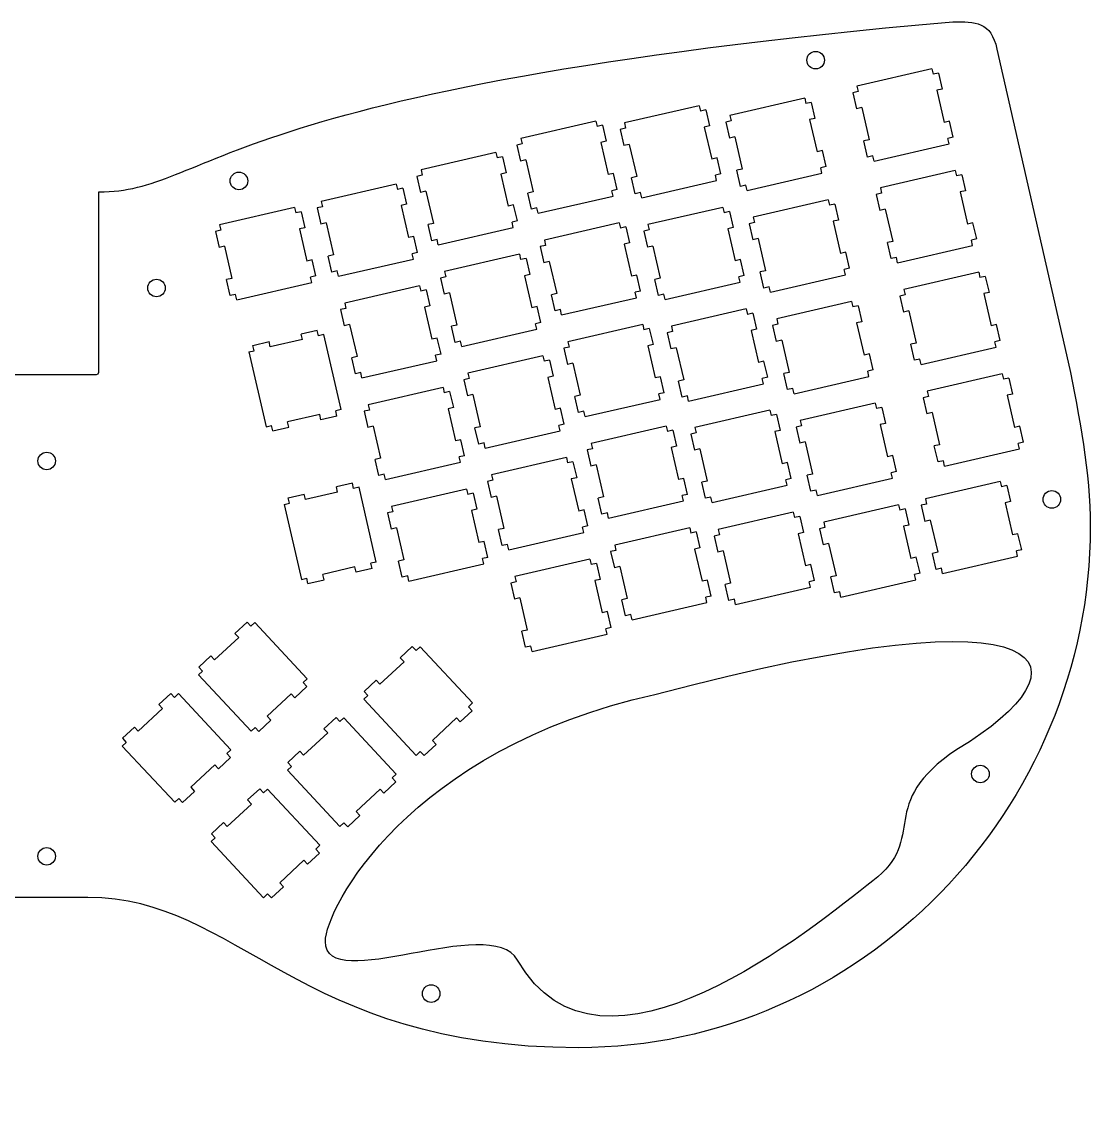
# Model space of a CAD drawing. Extents: x 10 to 391, y -5 to 193.
# Drawn here: x 195.7 to 391, y -4.9 to 192.7 of the extents above; entities that cross this region are included whole.
import ezdxf

# ---------------------------------------------------------------- set-up
doc = ezdxf.new("R2010")
doc.units = 0
doc.layers.add('cut.mount', color=7, linetype='CONTINUOUS')

msp = doc.modelspace()

# ---------------------------------------------------------------- linework, layer by layer
at = {"layer": 'cut.mount', "color": 1}
for points in [[(373.275698, 187.655503), (386.275674, 130.655558)], [(361.428881, 184.054711), (347.787265, 180.905298)], [(361.428881, 184.054711), (361.654015, 183.07959)], [(362.624162, 183.303586), (361.653989, 183.079616)], [(362.624162, 183.303586), (363.298929, 180.380736)], [(348.012372, 179.930204), (347.037277, 179.70507)], [(347.787265, 180.905298), (348.012372, 179.930177)], [(363.298929, 180.380736), (362.328782, 180.156766)], [(362.328782, 180.156766), (363.678367, 174.311066)], [(338.28611, 178.711798), (324.644493, 175.562385)], [(338.28611, 178.711798), (338.511243, 177.736677)], [(339.486365, 177.961811), (338.511243, 177.736677)], [(339.486365, 177.961811), (340.161131, 175.038961)], [(347.037251, 179.70507), (347.712044, 176.78222)], [(319.099121, 177.360757), (305.457478, 174.211344)], [(319.099121, 177.360757), (319.324228, 176.385662)], [(320.299323, 176.61077), (319.324228, 176.385662)], [(320.299323, 176.61077), (320.974142, 173.68792)], [(348.687138, 177.007354), (347.712044, 176.78222)], [(348.687138, 177.007354), (350.036751, 171.161626)], [(300.249767, 174.547074), (286.60815, 171.397635)], [(300.249767, 174.547074), (300.474874, 173.571953)], [(305.457478, 174.211344), (305.682585, 173.236223), (304.70749, 173.011116)], [(324.644493, 175.562359), (324.869627, 174.587264), (323.896992, 174.362713)], [(323.896992, 174.362713), (324.571785, 171.439862)], [(340.161131, 175.038961), (339.186036, 174.813827)], [(339.186036, 174.813827), (340.535622, 168.968126)], [(364.648541, 174.535036), (363.678394, 174.311066)], [(365.323916, 171.609698), (364.648541, 174.535036)], [(301.447534, 173.796505), (300.474874, 173.571953)], [(301.447534, 173.796505), (302.122327, 170.873654)], [(304.70749, 173.011116), (305.382283, 170.088265)], [(320.974142, 173.68792), (319.999021, 173.462786)], [(319.999021, 173.462786), (321.348607, 167.617085)], [(286.608123, 171.397661), (286.833284, 170.42254), (285.858136, 170.197432)], [(285.858136, 170.197406), (286.532955, 167.274556)], [(302.122327, 170.873654), (301.149693, 170.649102)], [(301.149693, 170.649102), (302.499253, 164.803402)], [(306.357378, 170.313373), (305.382283, 170.088265)], [(306.357378, 170.313373), (307.706964, 164.467672), (306.731869, 164.242565)], [(325.54442, 171.664414), (324.571785, 171.439862)], [(325.54442, 171.664414), (326.894005, 165.818713), (325.921371, 165.594162)], [(350.036751, 171.161626), (349.061656, 170.936519)], [(349.737004, 168.011182), (349.061656, 170.936519)], [(350.936677, 167.263681), (364.578321, 170.413094)], [(365.323916, 171.609698), (364.353742, 171.385728)], [(364.578294, 170.413094), (364.353742, 171.385728)], [(282.072162, 168.812419), (268.430572, 165.663006)], [(282.072162, 168.812419), (282.297296, 167.837324)], [(283.272391, 168.062432), (282.297296, 167.837324)], [(283.272391, 168.062432), (283.94721, 165.139581)], [(341.510743, 169.193234), (340.535649, 168.968126)], [(342.186118, 166.267923), (341.510743, 169.193234)], [(350.936677, 167.263681), (350.712126, 168.236316), (349.737004, 168.011182)], [(287.50805, 167.49969), (286.532955, 167.274582)], [(287.50805, 167.49969), (288.857662, 161.653989), (287.882541, 161.428882)], [(322.323702, 167.842219), (321.348607, 167.617085)], [(322.998521, 164.919369), (322.323702, 167.842219)], [(327.793932, 161.920742), (341.435549, 165.070155), (341.210997, 166.042789)], [(342.186118, 166.267923), (341.210997, 166.042789)], [(268.430572, 165.663006), (268.655679, 164.687885), (267.683045, 164.463333)], [(267.683045, 164.463333), (268.357838, 161.540483)], [(283.94721, 165.139581), (282.972089, 164.914448)], [(282.972089, 164.914448), (284.321675, 159.068747)], [(303.471913, 165.027954), (302.499253, 164.803402)], [(304.146706, 162.105103), (303.471913, 165.027954)], [(307.406662, 161.319715), (306.731869, 164.242565)], [(308.60689, 160.569727), (322.248534, 163.71914), (322.0234, 164.694235)], [(322.998521, 164.919369), (322.0234, 164.694235)], [(326.59672, 162.668824), (325.921371, 165.594162)], [(365.703328, 165.540028), (352.061685, 162.390589)], [(365.703328, 165.540028), (365.92788, 164.567394)], [(366.898053, 164.791363), (365.92788, 164.567394)], [(366.898053, 164.791363), (367.573402, 161.866026)], [(263.897627, 163.075859), (250.256008, 159.926446)], [(263.897627, 163.075886), (264.122748, 162.100764)], [(265.097883, 162.325898), (264.122748, 162.100764)], [(265.097883, 162.325898), (265.772649, 159.403021)], [(304.146706, 162.105103), (303.174072, 161.880552)], [(327.793932, 161.920742), (327.569354, 162.893376), (326.596746, 162.668824)], [(352.061711, 162.390615), (352.286263, 161.417981)], [(209.775887, 129.405561), (209.775887, 161.655524)], [(269.330446, 161.765035), (268.357838, 161.540483)], [(269.330446, 161.765035), (270.680058, 155.919334), (269.707424, 155.694783)], [(288.557307, 158.506005), (287.882541, 161.428855)], [(289.757536, 157.756018), (303.399179, 160.905457), (303.174072, 161.880552)], [(308.60689, 160.569727), (308.381756, 161.544822), (307.406662, 161.319688)], [(342.560583, 160.197088), (328.918966, 157.047676)], [(342.560583, 160.197088), (342.785135, 159.224454)], [(352.286263, 161.417955), (351.311142, 161.192847)], [(351.311142, 161.192847), (351.986517, 158.26751)], [(367.573402, 161.866026), (366.603255, 161.642057)], [(366.603255, 161.642057), (367.952814, 155.796356)], [(245.385413, 158.801994), (231.743783, 155.652582)], [(245.385413, 158.801994), (245.610534, 157.826873)], [(246.58317, 158.051425), (245.610534, 157.826873)], [(246.58317, 158.051425), (247.257966, 155.128575)], [(250.256008, 159.926446), (250.481129, 158.951352), (249.506021, 158.726218)], [(249.506021, 158.726218), (250.180813, 155.803368)], [(265.772649, 159.403048), (264.797554, 159.177914)], [(264.797554, 159.177914), (266.147166, 153.332214)], [(285.296796, 159.293881), (284.321675, 159.068747)], [(285.971589, 156.371031), (285.296796, 159.293881)], [(289.757536, 157.756018), (289.532429, 158.731139), (288.557307, 158.506005)], [(323.373568, 158.846074), (309.731924, 155.696635)], [(323.373568, 158.846074), (323.598093, 157.873413)], [(324.573241, 158.098547), (323.598093, 157.873413)], [(324.573214, 158.098547), (325.248007, 155.175697)], [(343.760256, 159.449588), (342.785135, 159.224454)], [(343.760256, 159.449588), (344.435604, 156.524251)], [(352.961612, 158.492644), (351.986517, 158.26751)], [(352.961612, 158.492644), (354.311224, 152.646943)], [(271.579985, 152.021363), (285.221602, 155.170802), (284.996468, 156.145897)], [(285.971589, 156.371031), (284.996468, 156.145897)], [(328.918966, 157.047676), (329.143491, 156.075042), (328.170884, 155.85049)], [(344.435604, 156.524251), (343.46051, 156.299143)], [(343.46051, 156.299143), (344.810069, 150.453417)], [(230.993796, 154.452353), (231.668588, 151.529476)], [(231.743786, 155.652555), (231.968906, 154.67746), (230.993798, 154.452327)], [(246.285329, 154.904023), (247.634915, 149.058323)], [(247.257966, 155.128575), (246.285332, 154.904023)], [(251.155922, 156.028501), (250.180813, 155.803368)], [(251.155922, 156.028501), (252.50551, 150.182801), (251.530402, 149.957667)], [(270.382217, 152.771932), (269.707424, 155.694783)], [(304.523658, 156.034851), (290.882014, 152.885412)], [(304.523658, 156.034851), (304.748792, 155.05973)], [(305.721399, 155.284282), (304.748792, 155.05973)], [(305.721399, 155.284282), (306.396192, 152.361432)], [(309.731924, 155.696635), (309.956503, 154.724001), (308.981355, 154.498893)], [(308.981381, 154.498893), (309.656148, 151.576043)], [(325.248007, 155.175697), (324.272912, 154.950563)], [(324.272912, 154.950563), (325.623054, 149.102402)], [(328.170857, 155.85049), (328.846232, 152.925179)], [(368.923014, 156.020326), (367.952814, 155.796356)], [(369.597781, 153.097476), (368.923014, 156.020326)], [(267.122261, 153.557321), (266.147166, 153.332214)], [(267.797054, 150.634471), (267.122261, 153.557321)], [(271.579985, 152.021363), (271.354851, 152.996484), (270.382217, 152.771932)], [(290.882014, 152.885439), (291.107148, 151.910317), (290.132053, 151.68521)], [(306.396192, 152.361432), (305.423558, 152.13688)], [(305.423558, 152.13688), (306.77317, 146.29118)], [(329.818893, 153.149704), (328.846232, 152.925153)], [(329.818893, 153.149704), (331.168452, 147.304004), (330.195818, 147.079452)], [(354.311224, 152.646943), (353.336103, 152.42181)], [(354.010896, 149.498959), (353.336103, 152.42181)], [(369.597807, 153.097476), (368.627634, 152.873506)], [(368.852741, 151.898385), (368.627634, 152.873506)], [(232.643702, 151.75461), (231.668591, 151.529476)], [(232.643702, 151.75461), (233.993288, 145.908883), (233.01818, 145.683776)], [(253.405426, 146.28483), (267.04704, 149.434242), (266.821933, 150.409364)], [(267.797054, 150.634471), (266.821933, 150.409364)], [(286.346636, 150.297736), (272.705019, 147.148297)], [(286.346636, 150.297736), (286.571187, 149.325102)], [(290.132053, 151.685184), (290.806846, 148.762333)], [(310.631269, 151.80115), (309.656148, 151.576043)], [(310.631269, 151.80115), (311.981437, 145.952989), (311.006316, 145.727856)], [(345.785217, 150.67855), (344.810069, 150.453443)], [(346.459983, 147.7557), (345.785217, 150.67855)], [(355.211124, 148.748972), (368.852741, 151.898385)], [(248.607549, 149.282874), (247.634918, 149.058323)], [(249.282345, 146.360024), (248.607552, 149.282874)], [(252.205195, 147.034817), (251.530402, 149.957667)], [(287.546309, 149.550209), (286.571187, 149.325102)], [(287.546309, 149.550209), (288.221102, 146.627359)], [(291.781941, 148.987467), (290.806846, 148.76236)], [(291.781941, 148.987467), (293.131527, 143.141767), (292.156432, 142.916633)], [(326.598175, 149.327509), (325.623054, 149.102402)], [(327.272968, 146.404659), (326.598175, 149.327509)], [(355.211124, 148.748972), (354.986017, 149.724093), (354.010896, 149.498959)], [(249.282345, 146.360024), (248.309708, 146.135472)], [(253.405429, 146.28483), (253.180305, 147.259924), (252.205197, 147.034817)], [(272.704992, 147.148297), (272.929544, 146.175663), (271.95691, 145.951111)], [(288.221102, 146.627359), (287.24598, 146.402252)], [(287.24598, 146.402252), (288.596122, 140.554064)], [(307.745804, 146.515731), (306.77317, 146.29118)], [(308.420571, 143.592881), (307.745804, 146.515731)], [(312.880781, 142.057505), (326.522398, 145.206918), (326.297873, 146.179552)], [(327.272968, 146.404659), (326.297873, 146.179552)], [(330.870611, 144.156602), (330.195818, 147.079452)], [(332.068379, 143.406059), (345.709996, 146.555472), (345.484888, 147.530566)], [(346.459983, 147.7557), (345.484888, 147.530566)], [(369.977219, 147.027806), (356.335603, 143.878393)], [(369.977219, 147.027806), (370.202353, 146.052684)], [(371.1725, 146.27668), (370.202353, 146.052684)], [(371.1725, 146.27668), (371.847293, 143.35383)], [(233.69297, 142.760926), (233.018177, 145.683776)], [(234.893209, 142.010938), (248.534839, 145.160351), (248.309716, 146.135446)], [(268.171545, 144.563637), (254.529889, 141.414224)], [(268.171545, 144.563663), (268.396652, 143.588542)], [(271.95691, 145.951111), (272.631729, 143.028261)], [(311.681135, 142.805005), (311.006316, 145.727856)], [(332.068379, 143.406059), (331.843272, 144.381154), (330.870611, 144.156602)], [(234.893206, 142.010938), (234.668086, 142.986033), (233.692978, 142.760926)], [(269.371747, 143.813676), (268.396652, 143.588542)], [(269.371747, 143.813649), (270.046567, 140.890799)], [(273.604364, 143.252812), (272.631729, 143.028261)], [(273.604364, 143.252812), (274.954531, 137.404625), (273.981871, 137.1801)], [(292.831225, 139.993783), (292.156432, 142.916633)], [(294.031454, 139.243795), (307.67307, 142.393235), (307.447963, 143.368329)], [(308.420571, 143.592881), (307.447937, 143.368329)], [(312.880781, 142.057505), (312.65623, 143.030139), (311.681135, 142.805005)], [(356.56071, 142.903272), (355.585615, 142.678164)], [(355.585615, 142.678164), (356.260408, 139.755288)], [(356.335603, 143.878393), (356.56071, 142.903272)], [(371.847293, 143.35383), (370.877146, 143.129834)], [(370.877146, 143.129834), (372.226732, 137.284134)], [(254.529889, 141.414224), (254.755009, 140.439129), (253.779904, 140.213995)], [(269.071419, 140.665692), (270.421031, 134.819991)], [(270.046567, 140.890799), (269.071445, 140.665692)], [(289.571269, 140.779171), (288.596122, 140.554064)], [(290.246036, 137.856321), (289.571269, 140.779171)], [(327.647432, 140.333852), (314.005842, 137.184412)], [(327.647432, 140.333852), (327.872566, 139.35873)], [(346.834448, 141.684866), (333.192831, 138.535453)], [(346.834474, 141.684866), (347.059608, 140.709771)], [(348.034703, 140.934879), (347.059608, 140.709771)], [(348.034703, 140.934879), (348.709496, 138.012028)], [(253.779904, 140.213995), (254.454707, 137.291145)], [(294.031454, 139.243795), (293.80632, 140.218917), (292.831225, 139.993783)], [(328.847661, 139.583864), (327.872566, 139.35873)], [(328.847661, 139.583864), (329.52248, 136.660987)], [(333.192831, 138.535453), (333.417965, 137.560332), (332.445331, 137.335807)], [(357.235503, 139.980421), (356.260408, 139.755288)], [(357.235503, 139.980421), (358.585089, 134.134721)], [(249.528116, 136.40921), (246.605263, 135.734417)], [(249.752665, 135.436576), (249.528116, 136.409237)], [(255.42981, 137.516279), (254.454707, 137.291145)], [(255.42981, 137.516279), (256.779388, 131.670579), (255.804283, 131.445445)], [(274.65669, 134.257249), (273.981871, 137.1801)], [(275.85385, 133.509141), (289.495493, 136.65858), (289.270941, 137.631214)], [(290.246036, 137.856321), (289.270941, 137.631214)], [(308.797549, 137.522629), (295.155906, 134.37319)], [(308.797549, 137.522602), (309.022656, 136.547508)], [(309.99529, 136.772059), (309.022656, 136.547508)], [(309.99529, 136.772059), (310.670083, 133.849209)], [(314.005842, 137.184439), (314.230949, 136.209318), (313.255855, 135.98421)], [(329.52248, 136.660987), (328.547359, 136.43588)], [(328.547359, 136.43588), (329.896945, 130.59018)], [(332.445331, 137.335807), (333.120123, 134.41293)], [(348.709496, 138.012028), (347.734374, 137.786921)], [(347.734374, 137.786921), (349.083987, 131.941194)], [(373.196879, 137.508103), (372.226732, 137.284134)], [(373.871672, 134.585253), (373.196879, 137.508103)], [(237.836697, 133.710038), (240.759552, 134.384831)], [(240.984104, 133.412197), (240.759552, 134.384831)], [(246.829812, 134.761783), (240.984112, 133.412197)], [(246.829812, 134.761783), (246.60526, 135.734417)], [(250.72777, 135.66171), (249.75266, 135.436576)], [(253.877196, 122.020093), (250.727778, 135.66171)], [(271.396126, 135.045099), (270.421031, 134.819991)], [(272.070945, 132.122248), (271.396126, 135.045099)], [(275.85385, 133.509141), (275.629298, 134.481775), (274.65669, 134.257223)], [(295.155906, 134.37319), (295.381013, 133.398095), (294.405918, 133.172961)], [(313.255855, 135.984184), (313.930621, 133.061334)], [(334.092758, 134.637482), (333.120123, 134.41293)], [(334.092758, 134.637482), (335.442343, 128.791781), (334.469683, 128.56723)], [(373.871672, 134.585253), (372.901525, 134.361283)], [(373.126659, 133.386162), (372.901525, 134.361283)], [(237.086135, 132.512297), (238.061248, 132.737404), (237.836697, 133.710038)], [(237.086138, 132.512297), (240.235558, 118.870654)], [(294.405918, 133.172961), (295.080711, 130.250111)], [(310.670083, 133.849209), (309.697449, 133.624658)], [(309.697449, 133.624658), (311.047035, 127.778957)], [(314.905716, 133.286467), (313.930621, 133.061334)], [(314.905716, 133.286467), (316.255328, 127.440767), (315.280233, 127.215633)], [(358.585089, 134.134721), (357.609994, 133.909587)], [(358.284787, 130.986737), (357.609994, 133.909587)], [(359.485015, 130.236749), (373.126659, 133.386189)], [(256.479083, 128.522595), (255.804283, 131.445445)], [(257.679307, 127.772607), (271.320958, 130.92202), (271.095824, 131.897141)], [(272.070945, 132.122248), (271.095824, 131.897115)], [(290.620527, 131.785487), (276.978884, 128.636074)], [(290.620527, 131.785487), (290.845661, 130.810392)], [(291.820755, 131.0355), (290.845661, 130.810392)], [(291.820755, 131.0355), (292.495548, 128.112649)], [(296.055832, 130.475245), (295.080711, 130.250111)], [(296.055832, 130.475245), (297.405418, 124.629518), (296.430297, 124.404411)], [(330.872066, 130.815287), (329.896945, 130.59018)], [(331.546833, 127.892437), (330.872066, 130.815287)], [(350.059081, 132.166328), (349.083987, 131.941194)], [(350.733874, 129.243478), (350.059081, 132.166328)], [(359.485015, 130.236749), (359.259882, 131.211871), (358.284787, 130.986737)], [(191.775909, 128.405569), (208.77589, 128.405569)], [(257.679307, 127.772607), (257.454189, 128.747728), (256.479083, 128.522595)], [(276.978884, 128.636074), (277.204017, 127.660953), (276.231383, 127.436401)], [(335.144502, 125.64438), (334.469683, 128.56723)], [(336.34227, 124.893836), (349.983887, 128.043249), (349.758753, 129.018344)], [(350.733874, 129.243478), (349.75878, 129.018344)], [(374.251111, 128.515583), (360.609494, 125.366144)], [(374.251111, 128.515583), (374.476218, 127.540462)], [(276.231383, 127.436428), (276.906176, 124.513578)], [(292.495522, 128.112649), (291.520427, 127.887542)], [(291.520427, 127.887542), (292.870039, 122.041815)], [(312.019669, 128.003509), (311.047035, 127.778957)], [(312.695044, 125.078172), (312.019669, 128.003509)], [(315.955, 124.292783), (315.280233, 127.215633)], [(317.155228, 123.542795), (330.796872, 126.692208), (330.571738, 127.667329)], [(331.546833, 127.892437), (330.571738, 127.667329)], [(375.446391, 127.764458), (374.476218, 127.540462)], [(375.446391, 127.764458), (376.121184, 124.841581)], [(272.445992, 126.048954), (258.804349, 122.899541)], [(272.445992, 126.048954), (272.670517, 125.076319)], [(273.645638, 125.301427), (272.670517, 125.076319)], [(273.645638, 125.301427), (274.320431, 122.378577)], [(277.87881, 124.738103), (276.906176, 124.513551)], [(277.87881, 124.738103), (279.228396, 118.892402), (278.255788, 118.667851)], [(298.305318, 120.731573), (311.946962, 123.880986), (311.72241, 124.85362)], [(312.695044, 125.078172), (311.72241, 124.85362)], [(317.155255, 123.542795), (316.930094, 124.517917), (315.955, 124.292783)], [(336.34227, 124.893836), (336.117136, 125.868931), (335.144502, 125.64438)], [(360.609467, 125.366144), (360.834601, 124.391049)], [(376.121184, 124.841581), (375.151037, 124.617612)], [(375.151037, 124.617612), (376.500623, 118.771911)], [(258.804349, 122.899541), (259.028885, 121.926907), (258.053779, 121.701773)], [(297.105672, 121.479073), (296.430297, 124.404411)], [(351.108365, 123.172644), (337.466722, 120.023231)], [(351.108365, 123.172644), (351.333473, 122.197549)], [(360.834601, 124.391049), (359.85948, 124.165915)], [(359.85948, 124.165915), (360.534273, 121.243065)], [(249.979233, 121.120166), (244.133527, 119.77058)], [(250.204351, 120.145045), (249.979228, 121.120166)], [(253.127201, 120.819838), (250.204348, 120.145045)], [(253.877186, 122.020093), (252.902075, 121.794959)], [(253.127209, 120.819838), (252.902088, 121.794959)], [(258.053779, 121.701773), (258.72858, 118.778923)], [(274.320431, 122.378577), (273.345337, 122.153469)], [(273.345337, 122.153469), (274.695478, 116.305282)], [(293.845134, 122.266949), (292.870039, 122.041842)], [(294.519927, 119.344099), (293.845134, 122.266949)], [(298.305318, 120.731573), (298.080793, 121.704207), (297.105672, 121.479073)], [(331.927621, 121.896056), (318.288438, 118.747199)], [(331.927594, 121.896056), (332.152728, 120.920935)], [(333.127849, 121.146069), (332.152728, 120.920935)], [(333.127849, 121.146069), (333.802642, 118.223219)], [(352.308567, 122.422656), (351.333473, 122.197549)], [(352.308567, 122.422656), (352.983387, 119.499806)], [(361.509394, 121.468199), (360.534273, 121.243065)], [(361.509394, 121.468199), (362.85898, 115.622499)], [(240.235566, 118.870654), (241.210674, 119.095788)], [(241.435784, 118.120666), (241.210664, 119.095788)], [(241.435798, 118.120666), (244.35865, 118.795459)], [(244.358645, 118.795459), (244.133522, 119.77058)], [(259.703685, 119.004057), (258.72858, 118.778923)], [(259.703685, 119.004057), (261.053845, 113.155869), (260.078743, 112.930735)], [(278.930555, 115.745001), (278.255762, 118.667851)], [(280.128323, 114.994457), (293.769966, 118.14387), (293.544832, 119.118965)], [(294.519927, 119.344099), (293.544806, 119.118991)], [(313.071996, 119.007919), (299.430352, 115.858507)], [(313.071996, 119.007919), (313.296547, 118.035285)], [(318.288438, 118.747199), (318.513572, 117.772104), (317.538451, 117.546971)], [(337.466722, 120.023231), (337.691829, 119.04811), (336.719222, 118.823584)], [(336.719222, 118.823584), (337.393988, 115.900708)], [(352.983387, 119.499806), (352.008266, 119.274699)], [(352.008266, 119.274699), (353.357851, 113.428972)], [(377.47077, 118.995881), (376.500597, 118.771911)], [(378.146145, 116.07057), (377.47077, 118.995881)], [(314.269182, 118.259837), (313.296547, 118.035285)], [(314.269182, 118.259837), (314.94453, 115.3345)], [(317.538451, 117.546971), (318.21327, 114.62412)], [(333.802616, 118.223219), (332.827521, 117.998085)], [(332.827521, 117.998085), (334.177107, 112.152385)], [(275.670599, 116.530416), (274.695478, 116.305282)], [(276.345392, 113.607539), (275.670599, 116.530416)], [(280.128323, 114.994431), (279.903189, 115.969552), (278.930581, 115.745001)], [(299.430352, 115.858507), (299.654931, 114.885873), (298.679809, 114.660739)], [(298.679809, 114.660739), (299.355184, 111.735428)], [(314.944557, 115.3345), (313.971922, 115.109948)], [(313.971922, 115.109948), (315.321508, 109.264248)], [(319.188365, 114.849254), (318.21327, 114.62412)], [(319.188365, 114.849254), (320.53795, 109.003527), (319.562829, 108.77842)], [(338.366622, 116.125259), (337.393988, 115.900708)], [(338.366622, 116.125259), (339.716208, 110.279559), (338.7436, 110.055007)], [(362.85898, 115.622499), (361.883859, 115.397365)], [(362.559234, 112.472027), (361.883859, 115.397365)], [(363.75888, 111.724527), (377.400523, 114.87394)], [(378.146145, 116.07057), (377.175998, 115.846574)], [(377.400523, 114.87394), (377.175998, 115.846574)], [(260.753543, 110.007885), (260.078743, 112.930735)], [(261.953182, 109.260385), (275.594823, 112.409797), (275.370271, 113.382432)], [(276.345392, 113.607539), (275.370297, 113.382432)], [(294.894418, 113.273265), (281.252775, 110.123852)], [(294.894418, 113.273265), (295.119525, 112.29817)], [(354.332946, 113.654106), (353.357851, 113.428972)], [(355.008348, 110.728768), (354.332946, 113.654106)], [(363.75888, 111.724527), (363.534355, 112.697161), (362.559234, 112.472027)], [(296.094647, 112.523277), (295.119525, 112.29817)], [(296.094647, 112.523277), (296.76944, 109.600427)], [(300.330279, 111.960535), (299.355184, 111.735401)], [(300.330279, 111.960535), (301.679891, 106.114835), (300.704744, 105.889701)], [(335.152228, 112.377518), (334.177107, 112.152385)], [(335.827021, 109.454668), (335.152228, 112.377518)], [(355.008348, 110.728768), (354.0332, 110.503661)], [(255.938926, 108.64089), (253.016081, 107.966097)], [(256.164047, 107.665795), (255.938926, 108.64089)], [(261.953182, 109.260385), (261.728646, 110.233019), (260.753543, 110.007885)], [(281.252775, 110.123852), (281.477909, 109.148757), (280.505274, 108.924205)], [(280.505274, 108.924205), (281.180041, 106.001355)], [(296.76944, 109.600427), (295.794318, 109.37532)], [(295.794318, 109.37532), (297.143904, 103.529619)], [(316.294142, 109.488799), (315.321508, 109.264248)], [(316.968935, 106.565949), (316.294142, 109.488799)], [(320.237649, 105.85557), (319.562829, 108.77842)], [(321.437851, 105.105582), (335.077007, 108.254413), (334.8519, 109.229534)], [(335.827021, 109.454668), (334.8519, 109.229534)], [(339.418949, 107.129696), (338.7436, 110.055007)], [(340.616135, 106.381614), (354.257778, 109.531027), (354.0332, 110.503661)], [(373.897522, 108.932407), (360.255878, 105.782995)], [(373.897522, 108.932407), (374.122073, 107.959773)], [(253.241205, 106.991002), (247.395502, 105.641416)], [(253.241205, 106.991002), (253.016081, 107.966097)], [(257.139176, 107.890902), (256.164047, 107.665768)], [(260.28857, 94.249285), (257.139152, 107.890902)], [(276.719857, 107.536731), (263.078224, 104.387292)], [(276.719857, 107.536731), (276.944991, 106.56161)], [(277.920085, 106.786744), (276.944991, 106.56161)], [(277.920085, 106.786744), (278.594905, 103.863894)], [(340.616135, 106.381614), (340.39161, 107.354248), (339.418949, 107.129696)], [(375.094681, 108.184325), (374.122073, 107.959773)], [(375.094681, 108.184325), (375.770056, 105.258988)], [(243.497538, 104.74149), (244.472646, 104.966597), (244.247525, 105.941718)], [(243.497538, 104.74149), (246.646959, 91.099846)], [(244.247525, 105.941718), (247.170381, 106.616511)], [(247.395502, 105.64139), (247.170381, 106.616511)], [(282.152702, 106.225907), (281.180067, 106.001355)], [(282.152702, 106.225907), (283.502287, 100.38018), (282.529653, 100.155628)], [(301.379563, 102.966851), (300.704744, 105.889728)], [(302.579818, 102.216863), (316.221408, 105.366276), (315.996301, 106.341397)], [(316.968935, 106.565949), (315.996301, 106.341397)], [(321.437851, 105.105582), (321.212743, 106.080677), (320.237649, 105.85557)], [(360.255878, 105.782995), (360.48043, 104.810334), (359.505335, 104.585227)], [(375.770083, 105.258988), (374.797422, 105.034436)], [(374.797422, 105.034436), (376.147008, 99.188736)], [(263.078224, 104.387292), (263.303345, 103.412197), (262.328239, 103.187063)], [(262.328239, 103.187063), (263.00304, 100.264213)], [(278.594905, 103.863894), (277.619783, 103.63876)], [(277.619783, 103.63876), (278.969369, 97.793059)], [(298.119025, 103.754727), (297.143904, 103.529593)], [(298.793818, 100.831876), (298.119025, 103.754727)], [(302.579792, 102.216863), (302.354658, 103.191985), (301.379563, 102.966851)], [(336.19577, 103.30692), (322.554154, 100.157507)], [(336.19577, 103.30692), (336.420349, 102.334285)], [(355.382812, 104.657934), (341.741169, 101.508521)], [(355.382812, 104.657934), (355.607337, 103.6853)], [(356.582485, 103.910434), (355.607337, 103.6853)], [(356.582459, 103.910434), (357.257834, 100.985097)], [(359.505335, 104.585227), (360.180684, 101.659889)], [(298.793818, 100.831876), (297.818697, 100.606743)], [(337.395443, 102.559393), (336.420349, 102.334285)], [(337.395443, 102.559419), (338.070236, 99.636569)], [(341.741169, 101.508521), (341.965747, 100.535887), (340.993086, 100.311335)], [(357.257834, 100.985097), (356.282739, 100.759989)], [(356.282739, 100.759989), (357.632298, 94.914289)], [(361.155805, 101.885023), (360.180684, 101.659889)], [(361.155805, 101.885023), (362.505391, 96.039323), (361.53027, 95.814189)], [(263.978145, 100.489347), (263.00304, 100.264213)], [(263.978145, 100.489347), (265.327726, 94.643647), (264.352615, 94.418513)], [(283.204446, 97.232778), (282.529653, 100.155628)], [(284.402188, 96.482235), (298.043831, 99.631648), (297.818697, 100.606769)], [(317.345887, 100.495697), (303.70427, 97.346284)], [(317.345887, 100.495697), (317.570994, 99.520576)], [(318.543628, 99.745128), (317.570994, 99.520576)], [(318.543628, 99.745128), (319.218448, 96.822277)], [(322.554154, 100.157507), (322.778705, 99.184873), (321.803584, 98.959739)], [(321.803584, 98.959739), (322.478403, 96.036889)], [(338.070236, 99.636543), (337.095141, 99.411435)], [(337.095141, 99.411435), (338.445309, 93.563248)], [(340.993086, 100.311335), (341.668461, 97.386025)], [(377.119642, 99.413287), (376.147008, 99.188736)], [(377.794461, 96.490437), (377.119642, 99.413287)], [(279.944464, 98.018167), (278.969369, 97.793059)], [(280.619283, 95.095317), (279.944464, 98.018167)], [(284.402188, 96.482235), (284.17708, 97.45733), (283.204446, 97.232805)], [(303.70427, 97.346284), (303.929377, 96.371163), (302.954283, 96.146029)], [(319.218448, 96.822277), (318.245787, 96.597726)], [(342.641096, 97.61055), (341.668461, 97.385998)], [(342.641096, 97.61055), (343.990681, 91.76485), (343.018047, 91.540298)], [(266.227653, 90.745675), (279.869296, 93.895088), (279.644162, 94.870209)], [(280.619283, 95.095317), (279.644162, 94.870209)], [(302.954283, 96.146056), (303.629049, 93.223179)], [(318.245787, 96.597726), (319.595399, 90.752025)], [(323.453498, 96.262022), (322.478403, 96.036889)], [(323.453498, 96.262022), (324.803666, 90.413835), (323.828545, 90.188701)], [(358.607419, 95.139396), (357.632298, 94.914289)], [(359.282212, 92.216546), (358.607419, 95.139396)], [(362.205063, 92.891339), (361.53027, 95.814189)], [(363.405291, 92.141351), (377.046934, 95.290764), (376.821801, 96.265885)], [(377.794461, 96.490437), (376.821801, 96.265885)], [(256.390615, 93.349359), (250.544917, 91.999773)], [(256.615177, 92.376725), (256.390615, 93.349359)], [(259.538027, 93.051517), (256.615177, 92.376725)], [(260.28857, 94.249259), (259.313465, 94.024152)], [(259.538027, 93.051517), (259.313465, 94.024152)], [(265.027424, 91.495663), (264.352615, 94.418513)], [(299.168865, 94.758582), (285.527222, 91.609169)], [(299.168865, 94.758582), (299.393417, 93.785947)], [(300.368538, 94.011055), (299.393417, 93.785947)], [(300.368538, 94.011055), (301.043304, 91.088205)], [(304.60417, 93.448313), (303.629049, 93.223179)], [(304.60417, 93.448313), (305.953756, 87.602612), (304.978661, 87.377479)], [(339.420404, 93.788382), (338.445309, 93.563248)], [(340.095197, 90.865531), (339.420404, 93.788382)], [(363.405291, 92.141351), (363.180184, 93.116473), (362.205063, 92.891339)], [(246.646956, 91.099873), (247.622067, 91.32498)], [(247.846616, 90.352346), (247.622067, 91.32498)], [(247.846613, 90.352346), (250.769466, 91.027139)], [(250.769469, 91.027139), (250.54492, 91.999773)], [(266.227653, 90.745675), (266.002519, 91.720796), (265.027424, 91.495663)], [(285.527222, 91.609142), (285.7518, 90.636508), (284.779139, 90.411983)], [(301.043304, 91.088205), (300.06821, 90.863071)], [(300.06821, 90.863071), (301.418377, 85.01491)], [(320.568007, 90.976577), (319.595399, 90.752025)], [(321.242826, 88.053727), (320.568007, 90.976577)], [(340.095197, 90.865531), (339.120076, 90.640398)], [(343.69284, 88.617448), (343.018047, 91.540298)], [(344.890582, 87.866878), (358.532198, 91.016317), (358.307091, 91.991412)], [(359.282212, 92.216546), (358.307118, 91.991412)], [(284.779139, 90.411956), (285.453959, 87.489106)], [(324.503364, 87.265851), (323.828545, 90.188701)], [(325.703011, 86.518351), (339.344628, 89.667763), (339.120102, 90.640398)], [(286.426566, 87.713684), (285.453959, 87.489133)], [(286.426566, 87.713684), (287.776734, 81.865497), (286.8041, 81.640945)], [(305.653428, 84.454628), (304.978661, 87.377479)], [(306.853683, 83.704641), (320.495326, 86.854054), (320.270192, 87.829175)], [(321.242826, 88.053727), (320.270166, 87.829175)], [(325.703011, 86.518351), (325.478459, 87.490958), (324.503364, 87.265851)], [(344.890582, 87.866878), (344.665474, 88.841999), (343.69284, 88.617448)], [(302.393472, 85.240017), (301.418377, 85.01491)], [(303.068265, 82.317167), (302.393472, 85.240017)], [(236.753983, 83.286838), (234.559273, 81.242139)], [(236.753983, 83.286838), (237.436374, 82.55545)], [(238.16528, 83.237281), (237.436374, 82.55545)], [(247.713266, 72.999315), (238.16528, 83.237281)], [(306.853683, 83.704641), (306.628549, 84.679762), (305.653454, 84.454628)], [(234.559273, 81.242139), (235.24167, 80.510752)], [(287.478893, 78.718095), (286.8041, 81.640945)], [(288.676079, 77.970013), (302.317696, 81.119425), (302.09317, 82.09206)], [(303.068265, 82.317167), (302.09317, 82.09206)], [(230.852826, 76.418867), (235.24167, 80.510752)], [(227.976296, 75.103069), (230.170429, 77.150255)], [(230.170429, 77.150255), (230.852826, 76.418867)], [(266.845983, 78.876263), (264.651848, 76.829077)], [(268.259784, 78.827262), (267.52837, 78.144876), (266.845983, 78.876263)], [(268.259784, 78.827262), (277.808299, 68.586835)], [(288.676079, 77.970013), (288.451527, 78.942647), (287.478893, 78.718095)], [(227.976296, 75.103069), (228.658688, 74.371682)], [(260.945387, 72.005805), (265.334261, 76.09769)], [(265.334261, 76.09769), (264.651848, 76.829077)], [(227.927306, 73.689295), (228.658688, 74.371682)], [(227.927306, 73.689295), (237.475295, 63.451329)], [(247.664281, 71.585542), (245.469577, 69.540816)], [(247.713266, 72.999315), (246.981889, 72.316902)], [(246.981889, 72.316902), (247.664281, 71.585542)], [(258.070773, 70.69305), (260.262993, 72.737193)], [(260.945387, 72.005805), (260.262993, 72.737193)], [(222.858549, 70.329354), (220.663837, 68.284655)], [(222.858549, 70.329354), (223.538464, 69.597411)], [(233.817832, 60.041831), (224.26984, 70.279797), (223.538464, 69.597411)], [(240.401383, 66.178414), (244.789654, 70.272786)], [(244.789654, 70.272786), (245.469577, 69.540816)], [(258.019312, 69.27872), (258.750678, 69.961107)], [(267.567872, 59.038267), (258.019312, 69.27872)], [(258.750678, 69.961107), (258.070773, 70.69305)], [(216.957386, 63.461383), (221.343757, 67.552686)], [(220.663837, 68.284655), (221.343757, 67.552686)], [(277.758742, 67.175522), (275.564634, 65.128363)], [(277.808299, 68.586835), (277.076356, 67.90691)], [(277.758742, 67.175522), (277.076356, 67.90691)], [(238.889068, 63.402328), (241.083775, 65.447027)], [(240.401383, 66.178414), (241.083775, 65.447027)], [(252.950547, 65.918779), (250.756409, 63.871593)], [(253.632941, 65.187392), (252.950547, 65.918779)], [(254.364307, 65.869804), (253.632941, 65.187392)], [(254.364307, 65.869804), (263.912867, 55.629351)], [(270.493395, 61.767839), (274.882221, 65.859724)], [(275.564634, 65.128363), (274.882221, 65.859724)], [(214.080859, 62.145585), (216.274995, 64.19277)], [(216.274995, 64.19277), (216.957386, 63.461383)], [(237.475295, 63.451329), (238.206671, 64.133716)], [(238.206671, 64.133716), (238.889068, 63.402328)], [(251.438801, 63.140232), (250.756409, 63.871593)], [(214.031872, 60.731811), (214.763251, 61.414197)], [(214.080859, 62.145585), (214.763251, 61.414197)], [(247.049956, 59.048321), (251.438803, 63.140206)], [(271.175781, 61.036452), (270.493395, 61.767839)], [(214.031872, 60.731811), (223.579858, 50.493845)], [(233.817832, 60.041831), (233.086453, 59.359445), (233.768844, 58.628057)], [(244.172857, 57.73501), (246.367567, 59.779709)], [(247.049956, 59.048321), (246.367564, 59.779709)], [(267.567872, 59.038267), (268.299233, 59.720654)], [(268.981646, 58.989293), (268.299233, 59.720654)], [(268.981646, 58.989293), (271.175781, 61.036452)], [(226.505949, 53.22093), (230.892315, 57.312259), (231.574709, 56.580872)], [(233.768844, 58.628057), (231.574709, 56.580872)], [(244.855252, 57.003623), (244.172857, 57.73501)], [(244.123873, 56.321236), (244.855252, 57.003623)], [(253.672428, 46.080783), (244.123873, 56.321236)], [(263.912867, 55.629351), (263.181501, 54.946965)], [(263.861406, 54.214995), (261.669186, 52.170879)], [(263.861406, 54.214995), (263.181501, 54.946965)], [(224.993631, 50.444844), (227.188341, 52.489569)], [(226.505949, 53.22093), (227.188341, 52.489569)], [(239.055107, 52.961295), (236.860975, 50.914109)], [(239.737504, 52.229907), (239.055107, 52.961295)], [(240.469453, 52.909833), (239.737504, 52.229907)], [(240.469453, 52.909833), (250.014965, 42.671285)], [(256.597955, 48.810355), (260.986792, 52.90224)], [(261.669186, 52.170879), (260.986792, 52.90224)], [(223.579858, 50.493845), (224.311237, 51.176231), (224.993631, 50.444844)], [(233.154522, 46.090864), (237.543367, 50.182748)], [(237.543367, 50.182748), (236.860975, 50.914109)], [(255.086199, 46.031809), (257.28035, 48.078994)], [(257.28035, 48.078994), (256.597955, 48.810355)], [(230.27799, 44.775039), (232.47213, 46.822224)], [(233.154522, 46.090864), (232.47213, 46.822224)], [(253.672428, 46.080783), (254.403804, 46.763196)], [(255.086199, 46.031809), (254.403804, 46.763196)], [(230.228438, 43.363752), (230.960387, 44.043678)], [(230.960387, 44.043678), (230.27799, 44.775039)], [(239.776996, 33.123299), (230.228438, 43.363752)], [(250.014965, 42.671285), (249.283586, 41.988899)], [(249.96598, 41.257538), (249.283586, 41.988899)], [(242.702508, 35.852871), (247.09135, 39.944782)], [(247.771273, 39.212813), (247.09135, 39.944782)], [(249.96598, 41.257538), (247.771273, 39.212813)], [(243.384902, 35.12151), (242.702508, 35.852871)], [(239.776996, 33.123299), (240.508375, 33.805712)], [(241.190767, 33.074325), (240.508375, 33.805712)], [(241.190767, 33.074325), (243.384902, 35.12151)], [(207.775893, 33.155684), (192.775911, 33.155684)]]:
    msp.add_lwpolyline(points, dxfattribs=at)
for points in [[(209.775887, 161.655524), (230.275862, 161.655524), (230.275862, 180.655506), (365.275709, 192.65549)], [(365.275709, 192.65549), (369.275704, 192.65549), (372.275706, 192.65549), (373.275698, 187.655503)], [(338.675735, 185.655492), (338.675735, 186.079857), (338.844301, 186.486813), (339.144365, 186.786876)], [(339.144365, 186.786876), (339.444428, 187.08694), (339.85141, 187.255506), (340.275749, 187.255506)], [(340.275749, 187.255506), (341.159403, 187.255506), (341.875736, 186.539147), (341.875736, 185.655492)], [(339.144365, 184.524108), (338.844301, 184.824172), (338.675735, 185.231154), (338.675735, 185.655492)], [(340.275749, 184.055505), (339.85141, 184.055505), (339.444428, 184.224071), (339.144365, 184.524108)], [(341.875736, 185.655492), (341.875736, 184.771837), (341.159403, 184.055505), (340.275749, 184.055505)], [(233.675849, 163.655534), (233.675849, 164.079873), (233.84442, 164.486828), (234.144478, 164.786892)], [(234.144478, 164.786892), (234.444537, 165.086956), (234.851503, 165.255522), (235.275849, 165.255522)], [(235.275849, 165.255522), (235.700196, 165.255522), (236.107161, 165.086956), (236.40722, 164.786892)], [(236.40722, 164.786892), (236.707276, 164.486828), (236.875847, 164.079873), (236.875847, 163.655534)], [(234.144478, 162.52415), (233.84442, 162.824214), (233.675849, 163.231169), (233.675849, 163.655534)], [(235.275849, 162.055521), (234.851503, 162.055521), (234.444537, 162.224087), (234.144478, 162.52415)], [(236.875847, 163.655534), (236.875844, 162.77188), (236.159504, 162.055521), (235.275849, 162.055521)], [(218.675875, 144.155544), (218.675875, 145.039198), (219.392221, 145.755557), (220.275873, 145.755557)], [(220.275873, 145.755557), (220.700219, 145.755557), (221.107185, 145.586965), (221.407244, 145.286928)], [(221.407244, 145.286928), (221.707302, 144.986864), (221.875873, 144.579882), (221.875873, 144.155544)], [(220.275873, 142.555556), (219.392221, 142.555556), (218.675875, 143.271889), (218.675875, 144.155544)], [(221.407244, 143.024186), (221.107185, 142.724122), (220.700219, 142.555556), (220.275873, 142.555556)], [(221.875873, 144.155544), (221.875873, 143.731205), (221.707302, 143.324223), (221.407244, 143.024186)], [(386.275674, 130.655558), (388.275659, 120.655585), (390.275696, 110.655585), (390.275696, 100.655611)], [(208.77589, 128.405569), (209.775887, 128.405569), (209.775887, 128.405569), (209.775887, 129.405561)], [(198.675902, 112.655595), (198.675902, 113.53925), (199.392245, 114.255583), (200.275899, 114.255583)], [(200.275899, 111.055581), (199.392245, 111.055581), (198.675902, 111.77194), (198.675902, 112.655595)], [(200.275899, 114.255583), (200.700246, 114.255583), (201.107212, 114.087017), (201.40727, 113.786953)], [(201.40727, 113.786953), (201.707329, 113.486889), (201.8759, 113.079934), (201.8759, 112.655595)], [(201.8759, 112.655595), (201.8759, 112.23123), (201.707329, 111.824275), (201.40727, 111.524211)], [(201.40727, 111.524211), (201.107212, 111.224147), (200.700246, 111.055581), (200.275899, 111.055581)], [(381.675685, 105.655598), (381.675685, 106.079936), (381.844277, 106.486918), (382.144341, 106.786982)], [(382.144341, 106.786982), (382.444404, 107.087019), (382.85136, 107.255585), (383.275725, 107.255585)], [(383.275725, 107.255585), (384.159353, 107.255585), (384.875712, 106.539253), (384.875712, 105.655598)], [(382.144341, 104.524214), (381.844277, 104.824278), (381.675685, 105.231233), (381.675685, 105.655598)], [(384.875712, 105.655598), (384.875712, 104.771943), (384.159353, 104.055611), (383.275725, 104.055584)], [(383.275725, 104.055584), (382.85136, 104.055584), (382.444404, 104.22415), (382.144341, 104.524214)], [(390.275696, 100.655611), (390.275696, 49.293167), (348.488331, 5.805564), (297.125886, 5.80559)], [(311.013883, 70.130149), (386.01379, 90.130122), (391.01375, 75.130136), (366.013817, 60.130149)], [(251.01393, 25.130189), (251.01393, 31.130194), (266.013922, 60.130149), (311.013883, 70.130149)], [(366.013817, 60.130149), (351.01383, 50.130175), (360.884819, 44.013224), (350.699664, 36.170821)], [(368.675682, 55.655651), (368.675682, 56.539306), (369.392014, 57.255638), (370.275669, 57.255665)], [(370.275669, 54.055663), (369.392014, 54.055663), (368.675682, 54.771996), (368.675682, 55.655651)], [(370.275669, 57.255665), (371.159324, 57.255638), (371.875683, 56.539306), (371.875683, 55.655651)], [(371.875683, 55.655651), (371.875683, 54.771996), (371.159324, 54.055663), (370.275669, 54.055663)], [(198.675902, 40.655664), (198.675902, 41.539319), (199.392245, 42.255678), (200.275899, 42.255678)], [(200.275899, 42.255678), (200.700246, 42.255678), (201.107212, 42.087112), (201.40727, 41.787048)], [(201.40727, 41.787048), (201.707329, 41.486984), (201.8759, 41.080029), (201.8759, 40.655664)], [(200.275899, 39.055677), (199.392245, 39.055677), (198.675902, 39.772009), (198.675902, 40.655664)], [(201.40727, 39.524306), (201.107212, 39.224243), (200.700246, 39.055677), (200.275899, 39.055677)], [(201.8759, 40.655664), (201.8759, 40.231326), (201.707329, 39.82437), (201.40727, 39.524306)], [(350.699664, 36.170821), (340.094668, 28.005123), (301.013909, -4.869758), (286.013896, 21.766464)], [(297.125886, 5.80559), (245.76346, 5.80559), (235.27586, 33.155684), (207.775893, 33.155684)], [(286.013896, 21.766464), (281.013909, 30.42672), (251.01393, 15.130215), (251.01393, 25.130189)], [(268.675814, 15.655704), (268.675814, 16.539359), (269.392173, 17.255717), (270.275828, 17.255717)], [(270.275828, 17.255717), (271.159483, 17.255717), (271.875815, 16.539359), (271.875815, 15.655704)], [(270.275828, 14.055716), (269.392173, 14.055716), (268.675814, 14.772049), (268.675814, 15.655704)], [(271.875815, 15.655704), (271.875815, 14.772049), (271.159483, 14.055716), (270.275828, 14.055716)]]:
    msp.add_open_spline(points, degree=3, dxfattribs=at)

doc.saveas('drawing.dxf')
